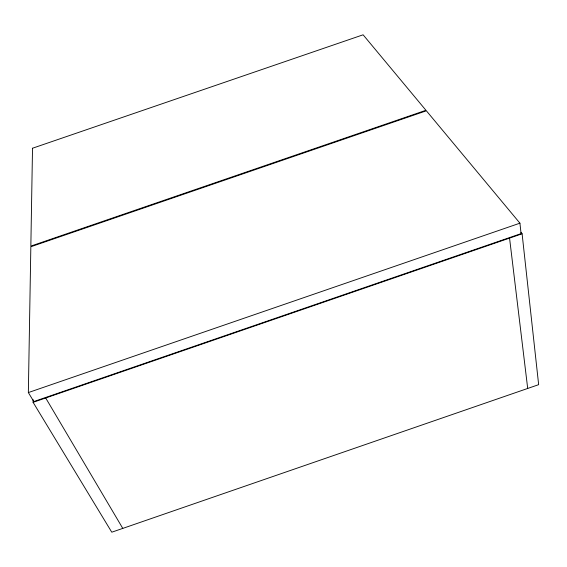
<?xml version="1.0" encoding="UTF-8"?>
<svg xmlns="http://www.w3.org/2000/svg" width="567" height="567" viewBox="0 0 567 567"><rect width="100%" height="100%" fill="white"/><g stroke="black" fill="none" stroke-linecap="round" stroke-linejoin="round"><path stroke-width="0.85" d="M520.974 232.413L522.101 233.781L538.65 384.667L111.777 532.2L33.092 402.322L33.12 399.671M28.35 392.57L30.838 246.751L426.37 110.799L519.925 223.178L521.08 233.625L33.793 401.571L28.35 392.57L519.925 223.178M33.092 402.322L522.101 233.781M45.7 397.977L122.784 528.394M509.556 238.105L527.7 388.452M32.517 148.235L30.845 246.099L425.952 110.296L363.107 34.8L32.517 148.235"/></g></svg>
